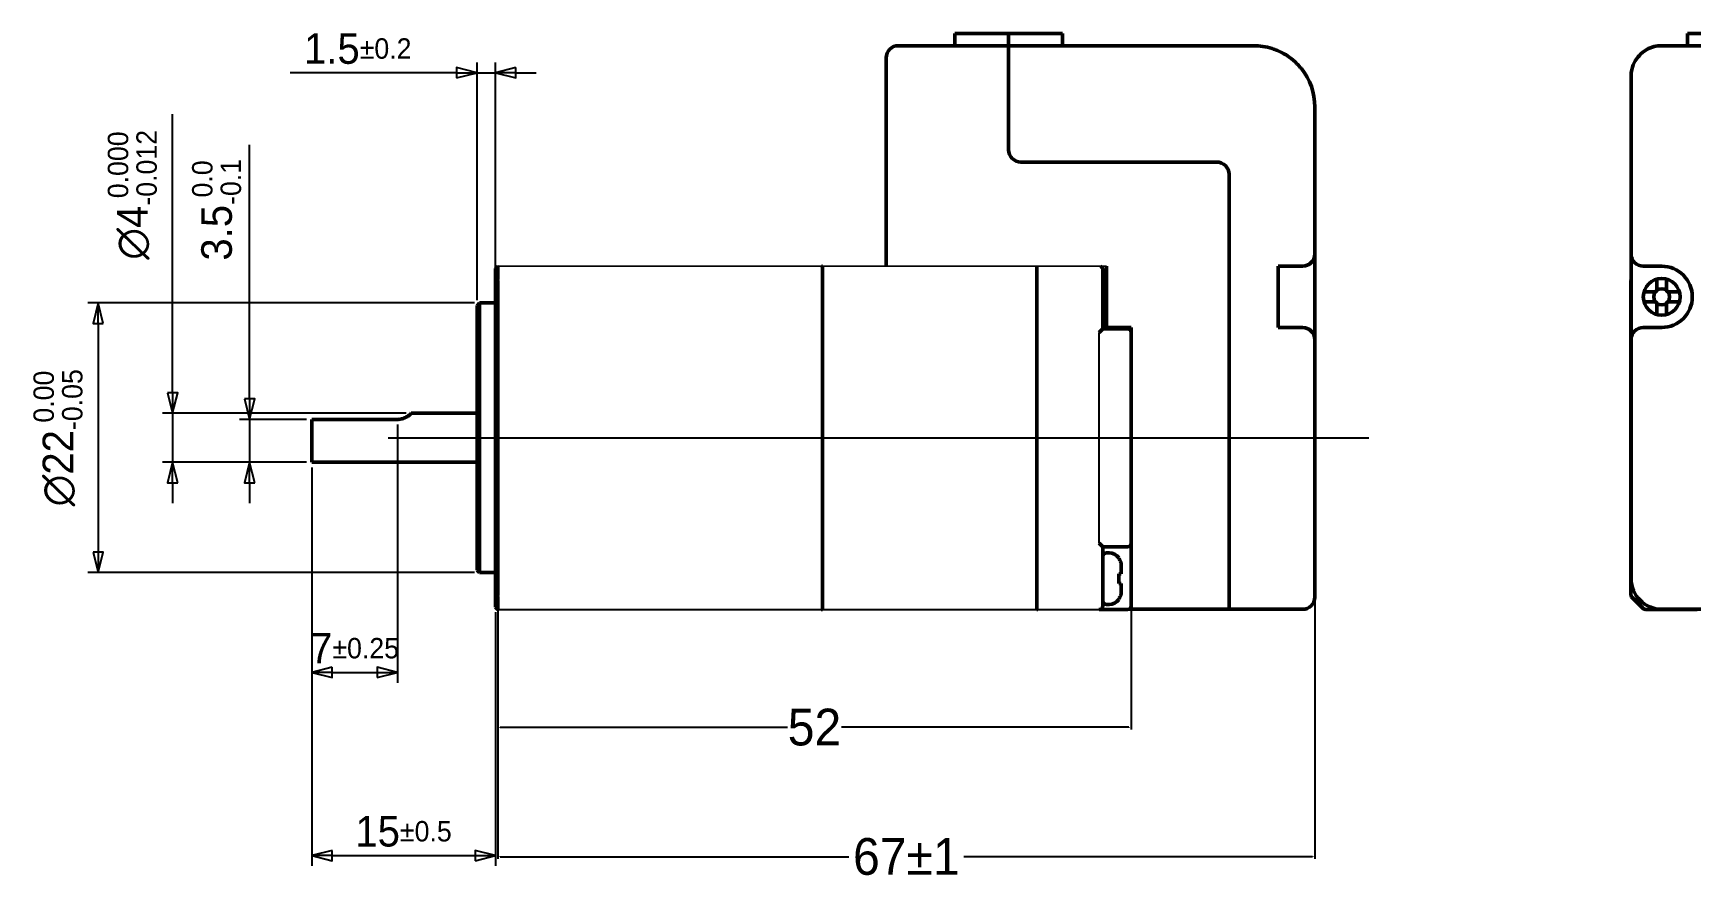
# Model space of a CAD drawing. Header units: millimetres. Extents: x -6 to 1189, y -81 to 254.
# Drawn here: x 126.3 to 261.6, y 59.5 to 128.7 of the extents above; entities that cross this region are included whole.
import ezdxf

# ---------------------------------------------------------------- set-up
doc = ezdxf.new("R2010")
doc.units = ezdxf.units.MM
doc.header["$LTSCALE"] = 0.833333
doc.layers.get('0').update_dxf_attribs({"lineweight": 25})
doc.layers.add('외형선(ISO)', color=7, linetype='Continuous', lineweight=50)
doc.layers.add('중심선(ISO)', color=1, linetype='Continuous', lineweight=25, true_color=0xff0000)
doc.layers.add('치수(ISO)', color=1, linetype='Continuous', lineweight=25, true_color=0xff0000)
doc.styles.get("Standard").update_dxf_attribs({"font": ''})
doc.styles.add('레이블 문자 (JIS)', font='')
doc.styles.get('Standard').set_extended_font_data('Gulim')
doc.styles.get('레이블 문자 (JIS)').set_extended_font_data('Gulim')
doc.dimstyles.get("Standard").update_dxf_attribs({"dimtxt": 0.18, "dimasz": 0.18, "dimexe": 0.18, "dimexo": 0.0625, "dimgap": 0.09, "dimtad": 0, "dimtih": 1, "dimtoh": 1, "dimdec": 4, "dimzin": 0, "dimdsep": 46, "dimtxsty": 'Standard', "dimcen": 0.09, "dimadec": 0, "dimazin": 0, "dimtfac": 1, "dimtdec": 4, "dimtofl": 0, "dimtmove": 0, "dimatfit": 3, "dimfxl": 1, "dimtolj": 1, "dimtzin": 0, "dimarcsym": 0})
doc.dimstyles.new('복사 대상기본값 (JIS)', dxfattribs={"dimscale": 0.833333, "dimtxt": 3, "dimasz": 2, "dimexe": 1, "dimexo": 0.5, "dimgap": 0.8, "dimtad": 1, "dimdsep": 46, "dimtxsty": '레이블 문자 (JIS)', "dimblk": 'Filled-1', "dimcen": 0.09, "dimdle": 10, "dimclrd": 256, "dimclre": 256, "dimclrt": 256, "dimazin": 2, "dimtfac": 0.666667, "dimtmove": 0, "dimatfit": 3, "dimldrblk": 'OPEN', "dimfxl": 1, "dimtolj": 1, "dimtzin": 0, "dimlwd": -1, "dimlwe": -1, "dimarcsym": 0})

# ---------------------------------------------------------------- blocks, each defined once
blk = doc.blocks.new('Filled-1')
at = {"color": 0}
for p, q in [((0, 0), (-1, 0.25)), ((-1, 0.25), (-1, -0.25)), ((-1, 0), (0, 0)), ((-1, -0.25), (0, 0))]:
    blk.add_line(p, q, dxfattribs=at)
at = {"color": 0, "flags": 128}
blk.add_lwpolyline([(-1, -0.25), (0, 0), (-1, 0.25), (-1, -0.25)], dxfattribs=at)
at = {"color": 0}
blk.add_solid([(-1, -0.25), (0, 0), (-1, 0.25), (-1, -0.25)], dxfattribs=at)
blk = doc.blocks.new('*D20')
at = {"layer": 'Defpoints', "color": 0}
for p in [(164.02, 125.42), (164.02, 108.47), (162.52, 106.43)]:
    blk.add_point(p, dxfattribs=at)
at = {"layer": '치수(ISO)', "color": 7}
for p, q in [((162.52, 106.85), (162.52, 126.25)), ((164.02, 108.89), (164.02, 126.25)), ((160.85, 125.42), (147.26, 125.42)), ((162.52, 125.42), (164.02, 125.42)), ((165.69, 125.42), (167.35, 125.42))]:
    blk.add_line(p, q, dxfattribs=at)
at = {"layer": '치수(ISO)', "color": 7, "linetype": 'ByBlock', "xscale": 1.666666666666667, "yscale": 1.666666666666667, "zscale": 1.666666666666667}
blk.add_blockref('Filled-1', (162.52, 125.42), dxfattribs=at)
at = {"layer": '치수(ISO)', "color": 7, "linetype": 'ByBlock', "xscale": 1.666666666666667, "yscale": 1.666666666666667, "zscale": 1.666666666666667, "rotation": 180}
blk.add_blockref('Filled-1', (164.02, 125.42), dxfattribs=at)
at = {"layer": '치수(ISO)', "color": 7, "insert": (152.78, 128.65), "char_height": 2.5, "attachment_point": 2, "style": '레이블 문자 (JIS)'}
blk.add_mtext('\\A1;1.5{\\H1.666667;%%p0.2}', dxfattribs=at)
blk = doc.blocks.new('_Open')
at = {"color": 0, "linetype": 'ByBlock', "lineweight": -2}
for p, q in [((-1, 0.167), (0, 0)), ((-1, -0.167), (0, 0)), ((0, 0), (-1, 0))]:
    blk.add_line(p, q, dxfattribs=at)
blk = doc.blocks.new('*D22')
at = {"layer": 'Defpoints', "color": 0}
for p in [(149.02, 93.63), (164.02, 81.81), (164.02, 61.53)]:
    blk.add_point(p, dxfattribs=at)
at = {"layer": '치수(ISO)', "color": 7}
for p, q in [((149.02, 93.21), (149.02, 60.7)), ((164.02, 81.39), (164.02, 60.7)), ((150.69, 61.53), (162.35, 61.53))]:
    blk.add_line(p, q, dxfattribs=at)
at = {"layer": '치수(ISO)', "color": 7, "linetype": 'ByBlock', "xscale": 1.666666666666667, "yscale": 1.666666666666667, "zscale": 1.666666666666667, "rotation": 180}
blk.add_blockref('Filled-1', (149.02, 61.53), dxfattribs=at)
at = {"layer": '치수(ISO)', "color": 7, "linetype": 'ByBlock', "xscale": 1.666666666666667, "yscale": 1.666666666666667, "zscale": 1.666666666666667}
blk.add_blockref('Filled-1', (164.02, 61.53), dxfattribs=at)
at = {"layer": '치수(ISO)', "color": 7, "insert": (156.52, 64.77), "char_height": 2.5, "attachment_point": 2, "style": '레이블 문자 (JIS)'}
blk.add_mtext('\\A1;15{\\H1.666667;%%p0.5}', dxfattribs=at)
blk = doc.blocks.new('*D23')
at = {"layer": 'Defpoints', "color": 0}
for p in [(162.72, 106.63), (131.58, 84.63), (162.72, 84.63)]:
    blk.add_point(p, dxfattribs=at)
at = {"layer": '치수(ISO)', "color": 7}
for p, q in [((162.3, 106.63), (130.75, 106.63)), ((131.58, 104.96), (131.58, 86.3)), ((162.3, 84.63), (130.75, 84.63))]:
    blk.add_line(p, q, dxfattribs=at)
at = {"layer": '치수(ISO)', "color": 7, "linetype": 'ByBlock', "xscale": 1.666666666666667, "yscale": 1.666666666666667, "zscale": 1.666666666666667}
for p, rotation in [((131.58, 106.63), 90), ((131.58, 84.63), 270)]:
    blk.add_blockref('Filled-1', p, dxfattribs=dict(at, rotation=rotation))
at = {"layer": '치수(ISO)', "color": 7, "insert": (126.3, 95.63), "char_height": 2.5, "attachment_point": 2, "rotation": 90, "style": '레이블 문자 (JIS)'}
blk.add_mtext('\\A1;{\\fAIGDT|b0|i0;\\ln}\\fGulim|b0|i0;22{\\H1.666667;\\S 0.00^ -0.05;}', dxfattribs=at)
blk = doc.blocks.new('*D24')
at = {"layer": 'Defpoints', "color": 0}
for p in [(157.14, 97.63), (137.66, 93.63), (149.02, 93.63)]:
    blk.add_point(p, dxfattribs=at)
at = {"layer": '치수(ISO)', "color": 7}
for p, q in [((137.66, 99.3), (137.66, 122.04)), ((156.72, 97.63), (136.83, 97.63)), ((137.66, 97.63), (137.66, 93.63)), ((148.6, 93.63), (136.83, 93.63)), ((137.66, 91.96), (137.66, 90.3))]:
    blk.add_line(p, q, dxfattribs=at)
at = {"layer": '치수(ISO)', "color": 7, "linetype": 'ByBlock', "xscale": 1.666666666666667, "yscale": 1.666666666666667, "zscale": 1.666666666666667}
for p, rotation in [((137.66, 97.63), 270), ((137.66, 93.63), 90)]:
    blk.add_blockref('Filled-1', p, dxfattribs=dict(at, rotation=rotation))
at = {"layer": '치수(ISO)', "color": 7, "insert": (132.37, 115.46), "char_height": 2.5, "attachment_point": 2, "rotation": 90, "style": '레이블 문자 (JIS)'}
blk.add_mtext('\\A1;{\\fAIGDT|b0|i0;\\ln}\\fGulim|b0|i0;4{\\H1.666667;\\S 0.000^ -0.012;}', dxfattribs=at)
blk = doc.blocks.new('*D25')
at = {"layer": 'Defpoints', "color": 0}
for p in [(149.02, 97.13), (143.95, 93.63), (149.02, 93.63)]:
    blk.add_point(p, dxfattribs=at)
at = {"layer": '치수(ISO)', "color": 7}
for p, q in [((143.95, 98.8), (143.95, 119.55)), ((148.6, 97.13), (143.12, 97.13)), ((143.95, 97.13), (143.95, 93.63)), ((148.6, 93.63), (143.12, 93.63)), ((143.95, 91.96), (143.95, 90.3))]:
    blk.add_line(p, q, dxfattribs=at)
at = {"layer": '치수(ISO)', "color": 7, "linetype": 'ByBlock', "xscale": 1.666666666666667, "yscale": 1.666666666666667, "zscale": 1.666666666666667}
for p, rotation in [((143.95, 97.13), 270), ((143.95, 93.63), 90)]:
    blk.add_blockref('Filled-1', p, dxfattribs=dict(at, rotation=rotation))
at = {"layer": '치수(ISO)', "color": 7, "insert": (139.25, 114.24), "char_height": 2.5, "attachment_point": 2, "rotation": 90, "style": '레이블 문자 (JIS)'}
blk.add_mtext('\\A1;3.5{\\H1.666667;\\S 0.0^ -0.1;}', dxfattribs=at)
blk = doc.blocks.new('*D26')
at = {"layer": 'Defpoints', "color": 0}
for p in [(156.02, 97.13), (149.02, 93.63), (156.02, 76.48)]:
    blk.add_point(p, dxfattribs=at)
at = {"layer": '치수(ISO)', "color": 7}
for p, q in [((156.02, 96.71), (156.02, 75.64)), ((149.02, 93.21), (149.02, 75.64)), ((150.69, 76.48), (154.35, 76.48))]:
    blk.add_line(p, q, dxfattribs=at)
at = {"layer": '치수(ISO)', "color": 7, "linetype": 'ByBlock', "xscale": 1.666666666666667, "yscale": 1.666666666666667, "zscale": 1.666666666666667, "rotation": 180}
blk.add_blockref('Filled-1', (149.02, 76.48), dxfattribs=at)
at = {"layer": '치수(ISO)', "color": 7, "linetype": 'ByBlock', "xscale": 1.666666666666667, "yscale": 1.666666666666667, "zscale": 1.666666666666667}
blk.add_blockref('Filled-1', (156.02, 76.48), dxfattribs=at)
at = {"layer": '치수(ISO)', "color": 7, "insert": (152.52, 79.71), "char_height": 2.5, "attachment_point": 2, "style": '레이블 문자 (JIS)'}
blk.add_mtext('\\A1;7{\\H1.666667;%%p0.25}', dxfattribs=at)
blk = doc.blocks.new('*D62')
at = {"color": 0, "lineweight": -2}
for p, q in [((164.22, 85.53), (164.22, 71.82)), ((215.92, 85.53), (215.92, 71.82)), ((164.4, 72), (187.87, 72)), ((215.74, 72), (192.28, 72))]:
    blk.add_line(p, q, dxfattribs=at)
at = {"color": 0}
for points in [[(164.4, 72.03), (164.4, 71.97), (164.22, 72)], [(215.74, 71.97), (215.74, 72.03), (215.92, 72)]]:
    blk.add_solid(points, dxfattribs=at)
at = {"layer": 'Defpoints', "color": 0}
for p in [(164.22, 85.6), (215.92, 85.6), (215.92, 72)]:
    blk.add_point(p, dxfattribs=at)
at = {"color": 0, "insert": (190.07, 72), "char_height": 3, "attachment_point": 5}
blk.add_mtext('\\A1;\\A1;52', dxfattribs=at)
blk = doc.blocks.new('*D63')
at = {"color": 0, "lineweight": -2}
for p, q in [((164.22, 85.66), (164.22, 61.26)), ((230.92, 85.66), (230.92, 61.26)), ((164.4, 61.44), (192.87, 61.44)), ((230.74, 61.44), (202.27, 61.44))]:
    blk.add_line(p, q, dxfattribs=at)
at = {"color": 0}
for points in [[(164.4, 61.47), (164.4, 61.41), (164.22, 61.44)], [(230.74, 61.41), (230.74, 61.47), (230.92, 61.44)]]:
    blk.add_solid(points, dxfattribs=at)
at = {"layer": 'Defpoints', "color": 0}
for p in [(164.22, 85.72), (230.92, 85.72), (230.92, 61.44)]:
    blk.add_point(p, dxfattribs=at)
at = {"color": 0, "insert": (197.57, 61.44), "char_height": 3, "attachment_point": 5}
blk.add_mtext('\\A1;\\A1;67%%P1', dxfattribs=at)

msp = doc.modelspace()

# ---------------------------------------------------------------- linework, layer by layer
for p, q in [((164.22086, 109.65144), (213.92086, 109.63144)), ((213.32086, 87.03144), (213.32086, 104.23144)), ((164.22086, 81.61144), (177.52086, 81.61144)), ((177.52086, 81.61144), (177.52086, 81.61144)), ((177.52086, 81.61144), (201.62086, 81.61144)), ((201.62086, 81.61144), (201.62086, 81.61144)), ((201.62086, 81.61144), (213.32086, 81.61144))]:
    msp.add_line(p, q)
at = {"layer": '외형선(ISO)', "color": 7}
for p, q in [((205.92086, 128.63144), (201.52086, 128.63144)), ((201.52086, 127.63144), (201.52086, 128.63144)), ((205.92086, 127.63144), (205.92086, 128.63144)), ((210.32086, 128.63144), (205.92086, 128.63144)), ((205.92086, 127.63144), (205.92086, 128.63144)), ((210.32086, 127.63144), (210.32086, 128.63144)), ((261.34485, 127.63144), (261.34485, 128.63144)), ((269.29449, 128.63144), (261.34485, 128.63144)), ((261.34485, 127.63144), (261.34485, 128.63144)), ((205.92086, 127.63144), (196.92086, 127.63144)), ((205.92086, 127.63144), (205.92086, 125.13144)), ((205.92086, 125.13144), (205.92086, 127.63144)), ((225.92086, 127.63144), (205.92086, 127.63144)), ((282.24485, 127.63144), (259.24485, 127.63144)), ((195.92086, 125.13144), (195.92086, 126.63144)), ((195.92086, 125.13144), (195.92086, 109.63144)), ((205.92086, 119.13144), (205.92086, 125.13144)), ((205.92086, 119.13144), (205.92086, 125.13144)), ((256.74485, 122.63144), (256.74485, 125.13144)), ((230.92086, 110.63144), (230.92086, 122.63144)), ((256.74485, 122.63144), (256.74485, 110.63144)), ((222.92086, 118.13144), (206.92086, 118.13144)), ((222.92086, 118.13144), (206.92086, 118.13144)), ((223.92086, 117.13144), (223.92086, 84.13144)), ((223.92086, 117.13144), (223.92086, 84.13144)), ((164.19042, 109.621), (164.22086, 109.65144)), ((190.72086, 109.65144), (190.72086, 109.53429)), ((230.92086, 103.63144), (230.92086, 110.63144)), ((256.74485, 110.63144), (256.74485, 103.63144)), ((164.19042, 109.621), (164.02086, 109.45144)), ((164.02086, 108.46937), (164.02086, 109.45144)), ((164.19042, 108.5396), (164.02086, 108.46937)), ((164.02086, 82.79352), (164.02086, 108.46937)), ((164.22086, 108.66937), (164.22086, 109.53429)), ((164.22086, 82.87636), (164.22086, 108.38653)), ((190.72086, 108.6686), (190.72086, 109.53429)), ((190.72086, 108.6686), (190.72086, 108.38576)), ((190.72086, 108.38576), (190.72086, 82.87713)), ((208.22086, 109.53429), (208.22086, 109.63144)), ((208.22086, 109.53429), (208.22086, 108.6686)), ((208.22086, 108.38576), (208.22086, 108.6686)), ((208.22086, 108.38576), (208.22086, 82.87713)), ((213.62086, 109.32216), (213.62086, 109.35144)), ((213.62086, 109.32216), (213.62086, 108.45724)), ((213.62086, 108.38653), (213.62086, 108.45724)), ((213.62086, 104.53144), (213.62086, 108.38653)), ((213.92086, 104.63144), (213.92086, 109.63144)), ((227.92086, 109.63144), (229.92086, 109.63144)), ((227.92086, 107.13144), (227.92086, 109.63144)), ((256.72485, 108.38653), (256.72485, 104.23144)), ((257.74485, 109.63144), (259.24485, 109.63144)), ((258.84485, 108.15614), (258.84485, 108.57712)), ((259.64485, 108.57712), (259.64485, 108.15614)), ((227.92086, 104.63144), (227.92086, 107.13144)), ((257.79917, 107.53144), (258.22015, 107.53144)), ((258.22015, 107.53144), (258.7325, 107.53144)), ((258.84485, 107.64379), (258.84485, 108.15614)), ((259.64485, 108.15614), (259.64485, 107.64379)), ((259.75719, 107.53144), (260.26954, 107.53144)), ((260.26954, 107.53144), (260.69052, 107.53144)), ((162.52086, 106.43144), (162.72086, 106.63144)), ((162.52086, 106.43144), (162.52086, 84.83144)), ((162.72086, 106.63144), (162.72086, 84.63144)), ((164.02086, 106.63144), (162.72086, 106.63144)), ((258.22015, 106.73144), (257.79917, 106.73144)), ((258.7325, 106.73144), (258.22015, 106.73144)), ((258.84485, 106.10675), (258.84485, 106.6191)), ((258.84485, 105.68577), (258.84485, 106.10675)), ((259.64485, 106.6191), (259.64485, 106.10675)), ((259.64485, 106.10675), (259.64485, 105.68577)), ((260.26954, 106.73144), (259.75719, 106.73144)), ((260.69052, 106.73144), (260.26954, 106.73144)), ((213.32086, 104.23144), (213.62086, 104.53144)), ((215.62086, 104.53144), (213.62086, 104.53144)), ((215.92086, 104.63144), (213.92086, 104.63144)), ((215.92086, 104.63144), (215.92086, 84.13144)), ((229.92086, 104.63144), (227.92086, 104.63144)), ((256.72485, 104.23144), (256.72485, 87.03144)), ((259.24485, 104.63144), (257.74485, 104.63144)), ((230.92086, 84.13144), (230.92086, 103.63144)), ((256.74485, 103.63144), (256.74485, 84.13144)), ((157.1389, 97.63144), (162.52086, 97.63144)), ((156.02086, 97.13144), (149.02086, 97.13144)), ((149.02086, 93.63144), (149.02086, 97.13144)), ((149.02086, 93.63144), (162.52086, 93.63144)), ((213.32086, 87.03144), (213.62086, 86.73144)), ((213.62086, 86.73144), (215.62086, 86.73144)), ((213.62086, 82.87636), (213.62086, 86.73144)), ((256.72485, 87.03144), (256.72485, 82.87636)), ((214.12086, 86.23144), (213.92086, 86.23144)), ((214.92086, 85.83144), (214.92086, 85.78372)), ((162.52086, 84.83144), (162.72086, 84.63144)), ((164.02086, 84.63144), (162.72086, 84.63144)), ((214.92086, 84.53144), (214.92086, 83.73144)), ((214.92086, 84.53144), (215.12086, 84.53144)), ((215.12086, 84.53144), (215.12086, 85.15614)), ((215.92086, 81.63144), (215.92086, 84.13144)), ((223.92086, 84.13144), (223.92086, 81.63144)), ((223.92086, 81.63144), (223.92086, 84.13144)), ((230.92086, 84.13144), (230.92086, 82.63144)), ((164.19042, 82.72329), (164.02086, 82.79352)), ((164.02086, 81.81144), (164.02086, 82.79352)), ((164.22086, 81.7286), (164.22086, 82.59352)), ((190.72086, 82.87713), (190.72086, 82.59429)), ((190.72086, 81.7286), (190.72086, 82.59429)), ((208.22086, 82.59429), (208.22086, 82.87713)), ((208.22086, 82.59429), (208.22086, 81.7286)), ((213.62086, 82.80565), (213.62086, 82.87636)), ((213.62086, 82.80565), (213.62086, 81.94073)), ((215.12086, 83.73144), (214.92086, 83.73144)), ((215.12086, 83.10675), (215.12086, 83.73144)), ((256.842, 82.59352), (257.70692, 81.7286)), ((164.02086, 81.81144), (164.19042, 81.64189)), ((164.22086, 81.61144), (164.19042, 81.64189)), ((190.72086, 81.7286), (190.72086, 81.61144)), ((208.22086, 81.61144), (208.22086, 81.7286)), ((213.32086, 81.61144), (215.62086, 81.61144)), ((213.62086, 81.91144), (213.62086, 81.94073)), ((214.12086, 82.03144), (213.92086, 82.03144)), ((214.92086, 82.47917), (214.92086, 82.43144)), ((215.92086, 81.63144), (215.72857, 81.63144)), ((215.92086, 81.63144), (223.92086, 81.63144)), ((223.92086, 81.63144), (229.92086, 81.63144)), ((257.98976, 81.61144), (262.14485, 81.61144)), ((259.24485, 81.63144), (278.74485, 81.63144))]:
    msp.add_line(p, q, dxfattribs=at)
msp.add_circle((259.24485, 107.13144), 1.5, dxfattribs=at)
for centre, radius, start, end in [((196.92086, 126.63144), 1, 90, 180), ((225.92086, 122.63144), 5, 0, 38.6821875), ((206.92086, 119.13144), 1, 180, 270), ((206.92086, 119.13144), 1, 180, 270), ((222.92086, 117.13144), 1, 0, 90), ((222.92086, 117.13144), 1, 0, 90), ((190.62086, 109.35144), 0.3, 70.5287794, 90), ((229.92086, 110.63144), 1, 270, 0), ((257.74485, 110.63144), 1, 180, 270), ((163.82086, 108.38653), 0.4, 0, 22.5), ((213.32086, 109.35144), 0.3, 0, 68.9605302), ((213.92086, 108.93144), 0.3, 90, 180), ((257.12485, 108.38653), 0.4, 161.8051277, 180), ((259.24485, 107.13144), 2.5, 270, 90), ((259.24485, 107.13144), 0.65, 142.0201276, 217.9798724), ((259.24485, 107.13144), 0.65, 127.9798724, 142.0201276), ((259.24485, 107.13144), 0.65, 52.0201276, 127.9798724), ((259.24485, 107.13144), 0.65, 37.9798724, 52.0201276), ((259.24485, 107.13144), 0.65, 322.0201276, 37.9798724), ((259.24485, 107.13144), 0.65, 217.9798724, 232.0201276), ((259.24485, 107.13144), 0.65, 232.0201276, 307.9798724), ((259.24485, 107.13144), 0.65, 307.9798724, 322.0201276), ((213.92086, 105.33144), 0.3, 180, 270), ((215.62086, 104.23144), 0.3, 0, 90), ((229.92086, 103.63144), 1, 0, 90), ((257.02485, 104.23144), 0.3, 158.9605302, 180), ((257.74485, 103.63144), 1, 90, 180), ((215.62086, 87.03144), 0.3, 270, 0), ((257.02485, 87.03144), 0.3, 180, 201.0394698), ((213.92086, 85.93144), 0.3, 90, 180), ((214.12086, 85.23144), 1, 36.8698976, 90), ((259.24485, 84.13144), 2.5, 180, 270), ((163.82086, 82.87636), 0.4, 337.5, 0), ((229.92086, 82.63144), 1, 270, 0), ((257.12485, 82.87636), 0.4, 180, 225), ((190.62086, 81.91144), 0.3, 270, 289.4712206), ((208.32086, 81.91144), 0.3, 250.5287794, 270), ((213.32086, 81.91144), 0.3, 270, 0), ((213.92086, 82.33144), 0.3, 180, 270), ((214.12086, 83.03144), 1, 270, 323.1301024), ((215.62086, 81.91144), 0.3, 270, 0), ((257.98976, 82.01144), 0.4, 225, 270)]:
    msp.add_arc(centre, radius, start, end, dxfattribs=at)
for centre, major_axis, start_param, end_param in [((163.82086, 109.25144), (0.36955, 0.36955), 5.890486225, 6.283185307), ((163.82086, 108.38653), (0.36955, 0.36955), 5.497787144, 5.890486225), ((163.82086, 82.87636), (0.36955, -0.36955), 0.392699082, 0.785398163), ((163.82086, 82.01144), (0.36955, -0.36955), 0, 0.392699082)]:
    msp.add_ellipse(centre, major_axis=major_axis, ratio=0.414213562, start_param=start_param, end_param=end_param, dxfattribs=at)
for points, knots in [([(229.82399, 125.75644), (229.71089, 125.8977), (229.58955, 126.03339), (229.25894, 126.36512), (229.04288, 126.54663), (228.65715, 126.82096), (228.49085, 126.92473), (228.03414, 127.17475), (227.74089, 127.29894), (227.19444, 127.47355), (226.94256, 127.53263), (226.43349, 127.61185), (226.17632, 127.63144), (225.92086, 127.63144)], [0, 0, 0, 0, 0.0434293327, 0.0434293327, 0.112916265, 0.112916265, 0.1630112466, 0.1630112466, 0.2482537379, 0.2482537379, 0.3192397837, 0.3192397837, 0.3911328427, 0.3911328427, 0.3911328427, 0.3911328427]), ([(259.24485, 127.63144), (259.03626, 127.63144), (258.82626, 127.60532), (258.41689, 127.4997), (258.21745, 127.42091), (257.79977, 127.1881), (257.58523, 127.02252), (257.28237, 126.68916), (257.17917, 126.5508), (256.96434, 126.18503), (256.86387, 125.94301), (256.76614, 125.5007), (256.74485, 125.31979), (256.74485, 125.13144)], [-0.3911328427, -0.3911328427, -0.3911328427, -0.3911328427, -0.3192397837, -0.3192397837, -0.2482537379, -0.2482537379, -0.1630112466, -0.1630112466, -0.112916265, -0.112916265, -0.0434293327, -0.0434293327, 0, 0, 0, 0]), ([(157.1389, 97.63144), (157.1389, 97.63144), (157.12135, 97.61052), (157.03938, 97.52873), (156.97396, 97.46821), (156.81668, 97.3571), (156.71306, 97.29599), (156.52919, 97.21747), (156.43282, 97.18535), (156.22862, 97.14224), (156.12081, 97.13144), (156.02086, 97.13144)], [0.3888235904, 0.3888235904, 0.3888235904, 0.3888235904, 0.4369115366, 0.4369115366, 0.4849994827, 0.4849994827, 0.5232657349, 0.5232657349, 0.5532505603, 0.5532505603, 0.5832353856, 0.5832353856, 0.5832353856, 0.5832353856]), ([(215.12086, 85.15614), (215.12086, 85.2871), (215.09219, 85.44161), (215.01361, 85.63633), (214.9701, 85.71361), (214.92086, 85.78372)], [-0.40345710307, -0.40345710307, -0.40345710307, -0.40345710307, -0.36417013744, -0.36417013744, -0.34046132953, -0.34046132953, -0.34046132953, -0.34046132953]), ([(214.92086, 82.47917), (214.9701, 82.54928), (215.01361, 82.62655), (215.09219, 82.82128), (215.12086, 82.97579), (215.12086, 83.10675)], [-0.66903743298, -0.66903743298, -0.66903743298, -0.66903743298, -0.64532862508, -0.64532862508, -0.60604165944, -0.60604165944, -0.60604165944, -0.60604165944])]:
    msp.add_open_spline(points, degree=3, knots=knots, dxfattribs=at)
at = {"layer": '중심선(ISO)', "color": 7}
msp.add_line((155.26359, 95.63144), (235.32694, 95.63144), dxfattribs=at)

# ---------------------------------------------------------------- dimensions: what is measured, and where the dimension line sits
for base, p1, p2, text, picture, middle in [((230.92086, 61.43993), (164.22086, 85.72299), (230.92086, 85.72299), '\\A1;67%%P1', '*D63', (197.57086, 61.43993)), ((215.92086, 71.99946), (164.22086, 85.59616), (215.92086, 85.59616), '\\A1;52', '*D62', (190.07086, 71.99946))]:
    dim = msp.add_linear_dim(base=base, p1=p1, p2=p2, text=text, dimstyle='Standard', override={"dimtxt": 3, "dimtxsty": 'Standard'})
    dim.commit()
    dim.dimension.update_dxf_attribs({"geometry": picture, "text_midpoint": middle})
at = {"layer": '치수(ISO)', "color": 7}
dim = msp.add_linear_dim(base=(164.02086, 125.41515), p1=(162.52086, 106.43144), p2=(164.02086, 108.46937), dimstyle='복사 대상기본값 (JIS)', override={"dimgap": 0.8, "dimdec": 2, "dimclrd": 7, "dimclre": 7, "dimclrt": 7, "dimtol": 1, "dimlim": 0, "dimtp": 0.2, "dimtm": 0.2, "dimtdec": 1, "dimtofl": 1, "dimatfit": 1}, dxfattribs=at)
dim.commit()
dim.dimension.update_dxf_attribs({"geometry": '*D20', "text_midpoint": (152.78164, 125.41515), "dimtype": 160})
for base, p1, p2, angle, override, picture, middle in [((137.6601, 93.63144), (157.1389, 97.63144), (149.02086, 93.63144), 270, {"dimgap": 0.8, "dimdec": 2, "dimclrd": 7, "dimclre": 7, "dimclrt": 7, "dimtol": 1, "dimlim": 0, "dimtp": 0, "dimtm": 0.012, "dimtdec": 3, "dimtofl": 1, "dimatfit": 1}, '*D24', (137.6601, 115.46059)), ((131.58419, 84.63144), (162.72086, 106.63144), (162.72086, 84.63144), 90, {"dimgap": 0.8, "dimdec": 2, "dimclrd": 7, "dimclre": 7, "dimclrt": 7, "dimtol": 1, "dimlim": 0, "dimtp": 0, "dimtm": 0.05, "dimtdec": 2, "dimtofl": 0, "dimatfit": 1}, '*D23', (131.58419, 95.63144))]:
    dim = msp.add_linear_dim(base=base, p1=p1, p2=p2, angle=angle, text='{\\fAIGDT|b0|i0;\\ln}\\fGulim|b0|i0;<>', dimstyle='복사 대상기본값 (JIS)', override=override, dxfattribs=at)
    dim.commit()
    dim.dimension.update_dxf_attribs({"geometry": picture, "text_midpoint": middle, "dimtype": 160})
for base, p1, p2, angle, override, picture, middle in [((143.95301, 93.63144), (149.02086, 97.13144), (149.02086, 93.63144), 90, {"dimgap": 0.8, "dimdec": 2, "dimclrd": 7, "dimclre": 7, "dimclrt": 7, "dimtol": 1, "dimlim": 0, "dimtp": 0, "dimtm": 0.1, "dimtdec": 1, "dimtofl": 1, "dimatfit": 1}, '*D25', (143.95301, 114.24165)), ((156.02086, 76.47555), (149.02086, 93.63144), (156.02086, 97.13144), 180, {"dimgap": 0.8, "dimdec": 2, "dimclrd": 7, "dimclre": 7, "dimclrt": 7, "dimtol": 1, "dimlim": 0, "dimtp": 0.25, "dimtm": 0.25, "dimtdec": 2, "dimtofl": 0, "dimatfit": 1}, '*D26', (152.52086, 76.47555)), ((164.02086, 61.52988), (149.02086, 93.63144), (164.02086, 81.81144), 180, {"dimgap": 0.8, "dimdec": 1, "dimclrd": 7, "dimclre": 7, "dimclrt": 7, "dimtol": 1, "dimlim": 0, "dimtp": 0.5, "dimtm": 0.5, "dimtdec": 1, "dimtofl": 0, "dimatfit": 1}, '*D22', (156.52086, 61.52988))]:
    dim = msp.add_linear_dim(base=base, p1=p1, p2=p2, angle=angle, dimstyle='복사 대상기본값 (JIS)', override=override, dxfattribs=at)
    dim.commit()
    dim.dimension.update_dxf_attribs({"geometry": picture, "text_midpoint": middle, "dimtype": 160})

doc.saveas('drawing.dxf')
